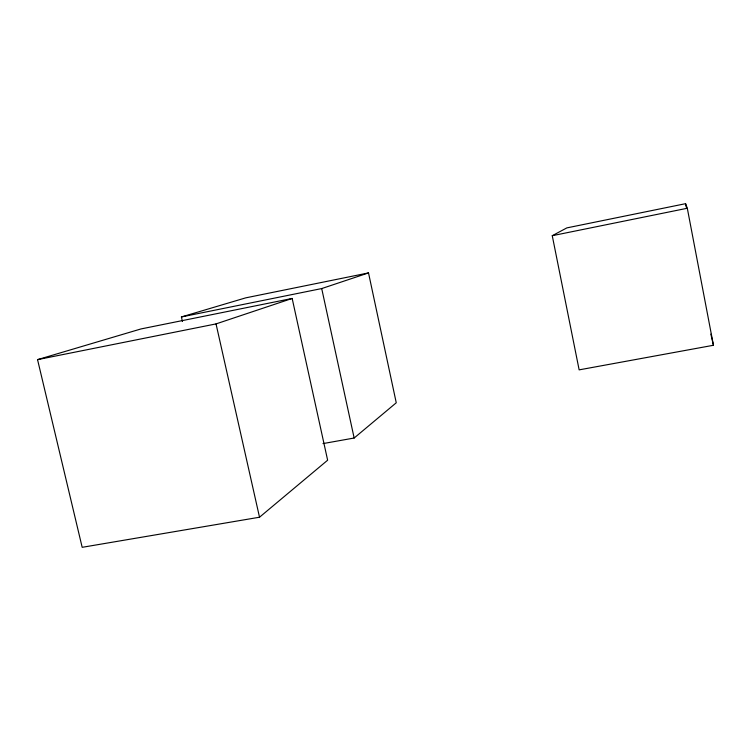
<?xml version="1.0" encoding="UTF-8"?>
<svg xmlns="http://www.w3.org/2000/svg" width="751" height="751" viewBox="0 0 751 751"><rect width="100%" height="100%" fill="white"/><g stroke="black" fill="none" stroke-linecap="round" stroke-linejoin="round"><path stroke-width="1.13" d="M259.517 517.223L327.633 460.213L292.167 298.447L141 328.938L37.55 359.635L82.178 547.319L259.517 517.223L216.035 323.906L292.167 298.447M323.005 443.597L354.153 438.021L396.256 402.78L368.516 272.913L245.69 297.865L181.404 316.95L182.437 321.512M552.257 235.701L566.845 227.891L685.569 203.681L687.306 208.252L713.45 345.272L579.143 369.868L552.257 235.701L687.306 208.252M181.404 316.95L321.71 288.562L368.516 272.913M37.55 359.635L216.035 323.906M710.868 334.111L713.45 345.272M321.71 288.562L354.153 438.021M685.569 203.681L686.226 207.126"/></g></svg>
